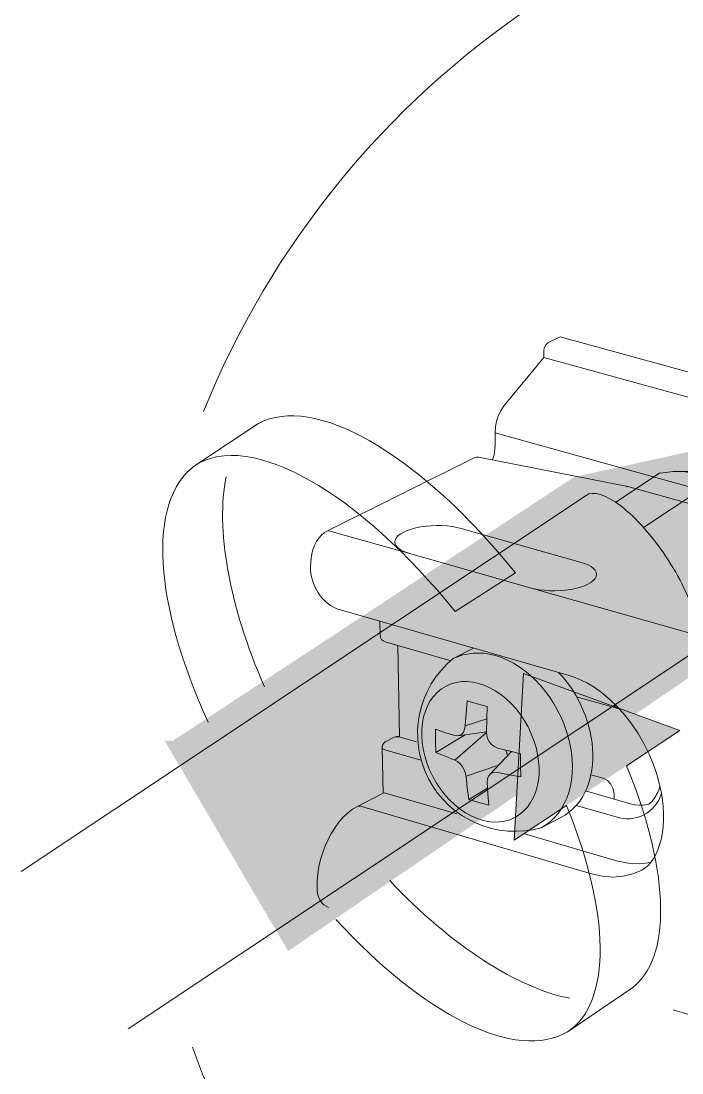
# Model space of a CAD drawing. Header units: metres. Extents: x -11.5 to 7.4, y -3.8 to 5.9.
# Drawn here: x 4.1968 to 4.2522, y -0.8632 to -0.775 of the extents above; entities that cross this region are included whole.
import ezdxf

# ---------------------------------------------------------------- set-up
doc = ezdxf.new("R2010")
doc.units = ezdxf.units.M
doc.header["$MEASUREMENT"] = 0
for name, color, linetype, lineweight in [('PDF15_Geometry_Num_Penna__1_Num_Penna__255', 255, 'Continuous', 18), ('PDF15_Geometry_Num_Penna__7_Num_Penna__7', 7, 'Continuous', 18), ('PDF15_Solid Fills_Num_Penna__7_Num_Penna__7', 7, 'Continuous', 18)]:
    doc.layers.add(name, color=color, linetype=linetype, lineweight=lineweight)

msp = doc.modelspace()

# ---------------------------------------------------------------- hatches: boundary and pattern name
at = {"layer": 'PDF15_Geometry_Num_Penna__1_Num_Penna__255', "linetype": 'Continuous', "lineweight": 18}
msp.add_hatch(color=255, dxfattribs=at).paths.add_polyline_path([(4.209530090228485, -0.8353478906914322), (4.208823699129423, -0.8353478906914322), (4.21918123540107, -0.8530027541429606), (4.254729292518421, -0.8287544975980934), (4.255435683617483, -0.8264006796053911), (4.264852184094552, -0.8202802614218596), (4.27026621117902, -0.8101573698457276), (4.26814826638809, -0.8054497338603221), (4.258966410606536, -0.8059202517576116), (4.252845992423008, -0.8110984056403057), (4.243193618744163, -0.8132175789374934)])
at = {"layer": 'PDF15_Geometry_Num_Penna__7_Num_Penna__7', "linetype": 'Continuous', "lineweight": 18}
for points in [[(4.238947901083783, -0.8297051157414925), (4.238166571131355, -0.8436842884653784), (4.252059748429398, -0.8344852336206321)], [(4.248279634657413, -0.8559214393136623), (4.242601478727208, -0.8598108901304142), (4.248035161911824, -0.8561044867462888)]]:
    msp.add_hatch(color=7, dxfattribs=at).paths.add_polyline_path(points)
at = {"layer": 'PDF15_Solid Fills_Num_Penna__7_Num_Penna__7', "linetype": 'Continuous', "lineweight": 18}
msp.add_hatch(color=7, dxfattribs=at).paths.add_polyline_path([(4.217152848716438, -0.8085195253009099), (4.216644247125112, -0.8087504844776463), (4.211340785603976, -0.8122799829604421)])

# ---------------------------------------------------------------- linework, layer by layer
at = {"layer": 'PDF15_Geometry_Num_Penna__1_Num_Penna__255', "color": 255, "linetype": 'Continuous', "lineweight": 18, "flags": 128}
for points in [[(4.217152848716438, -0.8085195253009099), (4.216644247125112, -0.8087504844776463), (4.211340785603976, -0.8122799829604421)], [(4.233204511499661, -0.8245109912774291), (4.238253672225134, -0.821259135209222)], [(4.242544967439285, -0.8407837851873134), (4.238166571131355, -0.8436842884653784), (4.238947901112232, -0.8297051157414925), (4.252059748417095, -0.8344852335961939), (4.24758798563346, -0.837443476668442)], [(4.248279634657413, -0.8559214393136623), (4.248035161911824, -0.8561044867462888), (4.242601478727208, -0.8598108901304142)]]:
    msp.add_lwpolyline(points, dxfattribs=at)
at = {"layer": 'PDF15_Geometry_Num_Penna__1_Num_Penna__255', "color": 255, "linetype": 'Continuous', "lineweight": 18}
for points in [[(4.238253672225134, -0.821259135209222), (4.230660275036776, -0.8117971800005606), (4.222023876034324, -0.8064679198479814), (4.21715284871644, -0.8085195253009116)], [(4.238253672225134, -0.821259135209222), (4.230660275036776, -0.8117971800005606), (4.222023876034324, -0.8064679198479814), (4.21715284871644, -0.8085195253009116)], [(4.211340785603976, -0.8122799829604421), (4.215990681795198, -0.809185375693418), (4.225183594133089, -0.8145600905775892), (4.233204511499668, -0.8245109912774264)], [(4.211340785603976, -0.8122799829604421), (4.215990681795198, -0.809185375693418), (4.225183594133089, -0.8145600905775892), (4.233204511499668, -0.8245109912774264)], [(4.24758798563346, -0.837443476668442), (4.250984805440257, -0.8457444934621225), (4.251535176244397, -0.8530848183610784), (4.248279634657409, -0.855921439313664)], [(4.24758798563346, -0.837443476668442), (4.250984805440257, -0.8457444934621225), (4.251535176244397, -0.8530848183610784), (4.248279634657409, -0.855921439313664)], [(4.242601478727208, -0.8598108901304142), (4.246436875268554, -0.8572580541237151), (4.246160461360228, -0.8496646569353556), (4.242544967439288, -0.8407837851873152)], [(4.242601478727208, -0.8598108901304142), (4.246436875268554, -0.8572580541237151), (4.246160461360228, -0.8496646569353556), (4.242544967439288, -0.8407837851873152)]]:
    msp.add_open_spline(points, degree=3, dxfattribs=at)
at = {"layer": 'PDF15_Geometry_Num_Penna__7_Num_Penna__7', "color": 7, "linetype": 'Continuous', "lineweight": 18, "flags": 128}
for points in [[(4.256346498158079, -0.905950636812423, 0.08560566081975053), (4.281302374308273, -0.9102270671008341, 0.4142213165624555), (4.355905873913105, -0.8356223389897446, 0.4142157871664482), (4.281302374308272, -0.7610200678911738, 0.3058155444465995), (4.212096931206538, -0.8077119052860855)], [(4.235049236498536, -0.8115917737540155), (4.235104519280201, -0.8115659751225719), (4.235161030568126, -0.8115561470724986, 0.1526109228529379), (4.234797024163511, -0.811611061302286), (4.222443165220604, -0.8177707916861117), (4.222228176625235, -0.817889956793258), (4.22197756134835, -0.8181037168823657), (4.22175274470291, -0.8183580176780278), (4.221557412207691, -0.8186454881426908), (4.22139893490025, -0.8189624427575737), (4.221269941743028, -0.8193064245101622), (4.221166747217252, -0.8196614628190808), (4.221111464435587, -0.820043528265705), (4.221091808335439, -0.8204071661184393, 0.3220877746216799), (4.223272161244337, -0.8242921943126573), (4.22688642665902, -0.8253265965829382), (4.226914682302983, -0.8265170191481408, 0.3488220074235371), (4.227325617646697, -0.8270490852090173), (4.232747015768718, -0.8286043741332136)], [(4.252879039241382, -0.8128621720766951, 0.03937365376144608), (4.252505573338572, -0.8127835476760978, 0.03681999998069634), (4.251939231953063, -0.8127503780070979)], [(4.236576392629395, -0.8281963872045219), (4.235635356834818, -0.8280084257468578), (4.234712748634129, -0.8279899981529688), (4.233846651721365, -0.8281411044228557), (4.233035837590267, -0.8284482309876662, 0.8103098256711951), (4.24041510613764, -0.8426540631163801), (4.242120272825463, -0.8417621675721714)], [(4.243368066632973, -0.8407735885853622), (4.24670468963307, -0.8417428800239017, 0.4285655854172003), (4.250514778945474, -0.8397754272497302)]]:
    msp.add_lwpolyline(points, format="xyb", dxfattribs=at)
for points in [[(4.242008724457127, -0.8014552457584054), (4.240973093680589, -0.8019675328685079)], [(4.263744808552474, -0.807418783692631), (4.263726380958587, -0.807418783692631), (4.263707953364698, -0.807410184148817), (4.242008847307751, -0.8014556143102833)], [(4.240973462232466, -0.8019676557191344), (4.240806385381209, -0.8021187619890204), (4.24067616371773, -0.8023779768097201), (4.240639308529952, -0.8026568477305673)], [(4.240638448575572, -0.8026559877761859), (4.240648276625643, -0.8031817884551407), (4.237321481675624, -0.8072149745042232)], [(4.263762621893232, -0.8095132640140079), (4.263605373092052, -0.8094948364201198), (4.263428468190721, -0.809459209738602), (4.240648276625643, -0.8031815427538893)], [(4.236547645582931, -0.809513878267138), (4.236575901226892, -0.8090224757634417), (4.236679095752667, -0.808527387740968), (4.236837573060109, -0.80804089926231), (4.237059932693032, -0.8075974085027244), (4.237321604526249, -0.8072153430561011)], [(4.217152848716438, -0.8085195253009099), (4.216644247125112, -0.8087504844776463), (4.211340785603976, -0.8122799829604421)], [(4.236343713543894, -0.8117884576061201), (4.23646533566356, -0.8113584804153859), (4.236539046039116, -0.8109113041370231), (4.236567301683079, -0.8104837839588077), (4.236547645582931, -0.8095132640140079)], [(4.264742109933726, -0.8173575221805027), (4.236547891284179, -0.8095135097152601)], [(4.235161276269379, -0.8115557785206198), (4.247682212063545, -0.814006648507803), (4.24769204011362, -0.814015248051617)], [(4.250349176301729, -0.8129089781651722), (4.246690684661711, -0.8153438775709843)], [(4.25276417390614, -0.8127207710062567), (4.251802253505156, -0.8127465696377003)], [(4.247552604653196, -0.8140342898986352), (4.247616486978675, -0.8140072627609323), (4.247681597810415, -0.8140072627609323)], [(4.247691917262996, -0.814015248051617), (4.264015079929509, -0.8185619497170622), (4.264080190761248, -0.8185889768547652), (4.264136702049173, -0.8186368885988768)], [(4.253557174696478, -0.8144469451511132), (4.249015387056073, -0.8174678420425838)], [(4.244191042976039, -0.8147686909404088), (4.196771929875657, -0.846336387777824)], [(4.222442673818099, -0.8177707916861117), (4.222564295937763, -0.8177314794858166), (4.22269328909498, -0.8177511355859641)], [(4.22269341194561, -0.8177510127353385), (4.229475995002868, -0.81966993951227)], [(4.233706724858436, -0.8175478178000599), (4.243704308796127, -0.8203696966775329)], [(4.229476609255999, -0.8196694481097664), (4.239484021243763, -0.8225109830873869)], [(4.233204511499661, -0.8245109912774291), (4.238253672225134, -0.821259135209222)], [(4.239483406990635, -0.8225114744898914), (4.337246706594645, -0.8502290327108497)], [(4.242781332043563, -0.8298712097877425), (4.226886918061522, -0.8253269651348161)], [(4.228526359664478, -0.8350244249933736), (4.228396138000997, -0.8273573174294606)], [(4.234750463776287, -0.8275719374729498), (4.23303546903839, -0.8284478624357874)], [(4.205772580983975, -0.8595298078982996), (4.25304181632073, -0.8280640770804002)], [(4.242544967439285, -0.8407837851873134), (4.238166571131355, -0.8436842884653784), (4.238947901112232, -0.8297051157414925), (4.252059748417095, -0.8344852335961939), (4.24758798563346, -0.837443476668442)], [(4.246992405798983, -0.8327067250846918), (4.246853584591689, -0.8325457907647325), (4.246219675361921, -0.8319229380912985), (4.245585766132155, -0.8313823953372328), (4.244943257358569, -0.8309167914649809), (4.244309348128803, -0.8305236694620248), (4.243778633424814, -0.8302546265912509), (4.243266346314709, -0.8300310384520699), (4.24278108634231, -0.8298713326383682)], [(4.234219503371044, -0.8320047566081632), (4.234117537351528, -0.8330588149785907), (4.234042598469713, -0.834103045298944), (4.233995915231862, -0.834390515763606), (4.233892720706089, -0.8346337600029363), (4.233753899498794, -0.8347922373103778), (4.23359542219135, -0.8348942033298945), (4.233380433595983, -0.8349494861115598), (4.233138417862914, -0.8349126309237827)], [(4.234219011968543, -0.8320048794587898), (4.235049482199786, -0.8322481236981183), (4.235895923012404, -0.8324913679374486)], [(4.24338686277874, -0.8316631090174686), (4.246778768560501, -0.8326299434434903), (4.246675574034724, -0.8325648326117507), (4.246610463202984, -0.8324456675046044), (4.246583436065283, -0.8322773621470887)], [(4.235896168713655, -0.8324913679374486), (4.235849485475804, -0.8335515688391713), (4.23582122983184, -0.8346142267534145)], [(4.247001988147804, -0.8327067250846918), (4.246778400008624, -0.8326305576966195)], [(4.250383943028867, -0.8391713707220623), (4.250356915891162, -0.8390190359459169), (4.250113671651832, -0.8381553960456714), (4.249815144630835, -0.8372782425765743), (4.249452735284361, -0.8364330302702179), (4.249032586143702, -0.8355767614075278), (4.24854855467756, -0.8347438341637634), (4.248026439517384, -0.8339612756766277), (4.247457641119357, -0.8332278574398622), (4.246992037247106, -0.8327069707859449)], [(4.235849485475804, -0.8335056227050757), (4.234042352768464, -0.8341026767470661)], [(4.22738065472711, -0.8354155813863153), (4.228088274332434, -0.8350630000899137)], [(4.229970837324091, -0.8354413800177598), (4.228507686369337, -0.835015088345803)], [(4.231554504742878, -0.834382653323547), (4.232328463686196, -0.8346529247005794), (4.233138049311037, -0.8349133680275385)], [(4.231591605631907, -0.8363297128938161), (4.231554750444127, -0.8353604214552757), (4.231554750444127, -0.8343825304729213)], [(4.234042598469713, -0.8348590680508812), (4.231591728482531, -0.8363295900431895)], [(4.235821844084969, -0.834671843696972), (4.233165813552494, -0.8369716074142683)], [(4.233445175875845, -0.8349429750283859), (4.235822335487475, -0.834595307757021)], [(4.235821352682468, -0.83461373535091), (4.235849608326429, -0.8349319184720532), (4.235942974802132, -0.8352206174429746), (4.236081796009428, -0.8354614046697852), (4.236259929417015, -0.8356677937213375), (4.23649211710001, -0.8358422416101501), (4.236762388477045, -0.8359675492485916), (4.237704652777881, -0.8362071079691429), (4.238672715710161, -0.836440524158399)], [(4.227071808253537, -0.8359266399901593), (4.227138147591537, -0.8360298345159354), (4.227296624898978, -0.8361060019040076), (4.230334720878078, -0.8369917549169195)], [(4.227148467044115, -0.8397486458132786), (4.227072299656044, -0.8359267628407858), (4.227072299656044, -0.8359107922594147), (4.227072299656044, -0.8358911361592671), (4.227082127706115, -0.8358837651217117), (4.227082127706115, -0.835872708565379), (4.227082127706115, -0.83585428097149), (4.227082127706115, -0.8358432244151572), (4.227082127706115, -0.8358260253275276), (4.227091955756189, -0.8358161972774534), (4.227091955756189, -0.8357989981898237), (4.227091955756189, -0.8357805705959356), (4.227100555300003, -0.8357695140396029), (4.227100555300003, -0.8357510864457138), (4.227110383350077, -0.8357424869018999), (4.227110383350077, -0.8357228308017515), (4.227118982893892, -0.8357142312579366), (4.227118982893892, -0.8356958036640485), (4.227130039450229, -0.8356958036640485), (4.227130039450229, -0.8356847471077158), (4.227138638994042, -0.8356675480200861), (4.227148467044115, -0.8356491204261971), (4.22715583808167, -0.8356392923761229), (4.227166894638005, -0.8356220932884932), (4.227166894638005, -0.8356110367321605), (4.22717549418182, -0.8355999801758269), (4.227185322231891, -0.8355938376445309), (4.227193921775706, -0.8355766385569012), (4.227203749825781, -0.8355643534943091), (4.227212349369596, -0.8355569824567537), (4.227222177419668, -0.8355471544066804), (4.227230776963482, -0.835537326356607), (4.227241833519816, -0.835527498306532), (4.227250433063631, -0.8355188987627171), (4.227259032607446, -0.8355090707126438), (4.227268860657521, -0.8354992426625696), (4.227277460201336, -0.8354906431187548), (4.227287288251407, -0.8354808150686814), (4.227297116301484, -0.835473444031126), (4.227305715845299, -0.835461158968533), (4.227314315389112, -0.8354537879309776), (4.227325371945446, -0.8354537879309776), (4.22733397148926, -0.8354415028683855), (4.227352399083147, -0.8354353603370885), (4.227362227133224, -0.8354255322870161), (4.22738065472711, -0.8354157042369419)], [(4.231591974183782, -0.8363303271469453), (4.232365933127106, -0.8366558813056431), (4.233165690701869, -0.8369716074142683), (4.23340770643494, -0.8370932295339335), (4.233632523080379, -0.837278733979077), (4.233799599931634, -0.837493722574445), (4.23393964964519, -0.8377283672699587), (4.234051443714781, -0.838004781178288), (4.234116554546521, -0.8383131362493579)], [(4.236082164561303, -0.8382013421797669), (4.237927380962681, -0.8362639878089455)], [(4.237452194741605, -0.8361426113905335), (4.237535733167237, -0.8363747990735302), (4.237600843998974, -0.8366082152627854)], [(4.238672347158282, -0.8364401556065211), (4.238682175208359, -0.8374217321076536), (4.238700602802245, -0.8383885665336743)], [(4.236846418305175, -0.8373999875468652), (4.234116677397147, -0.83831276769748)], [(4.234349725034525, -0.8402697781684481), (4.234219503371044, -0.8393004867299085), (4.234117537351528, -0.8383127676974791)], [(4.23870109420475, -0.8383890579361788), (4.237731802766211, -0.8382207525786622), (4.236790766971632, -0.8380241915771851), (4.236521724100859, -0.8379947074269625), (4.236296907455419, -0.8380524472211466), (4.236128602097903, -0.838163012784479), (4.235998380434424, -0.8383239471044392), (4.23590624246498, -0.8385463067373609), (4.235886586364833, -0.8388251776582081), (4.235943097652756, -0.8398055256530803), (4.236026636078387, -0.8407563894977326)], [(4.245623481274311, -0.8385013434082724), (4.244598907054106, -0.8382015878810192)], [(4.246546089475, -0.8398137566450181), (4.246471150593187, -0.8393948360106185), (4.246275818097969, -0.8389931144638467), (4.245977291076972, -0.8386773883552223), (4.245623481274311, -0.8385017119601503)], [(4.235915456261923, -0.8393297251788772), (4.234350339287655, -0.8402695324671958)], [(4.249461334828176, -0.8406614259638943), (4.249723006661396, -0.8404280097746382), (4.249965022394463, -0.8401208832098277), (4.250160354889681, -0.8397855010010558), (4.250318832197127, -0.8394034355544324), (4.250383943028867, -0.8391712478714357)], [(4.221613677794364, -0.8477151403525687), (4.221623505844436, -0.8471266858543922), (4.221678788626104, -0.8465222607748473), (4.221772155101805, -0.8459178356953023), (4.221910976309099, -0.8453306097033844), (4.222089109716688, -0.8447421552052088), (4.222302869805796, -0.8441758138196995), (4.222546114045127, -0.8436352710656347), (4.222824984965973, -0.8431106988929384), (4.223123511986969, -0.842637723983132), (4.223449066145667, -0.8421893191985097), (4.223802875948326, -0.8417789981079231), (4.224176341851138, -0.8414239597990045), (4.224585434435465, -0.8411070051841198), (4.225005583576124, -0.8408576184134944), (4.227148098492238, -0.83974950576766)], [(4.227167140339256, -0.8397400462694646), (4.227242079221069, -0.8397302182193904), (4.227362472834475, -0.8397584738633528)], [(4.227362595685101, -0.8397584738633528), (4.233342964155078, -0.8414980387264359)], [(4.236027004630264, -0.8407566351989848), (4.235179335311388, -0.8405232190097287), (4.234350093586402, -0.840270146720326)], [(4.244150993671989, -0.8395518391105483), (4.247906537306482, -0.8406415241624936), (4.248278774703032, -0.8407262910943816), (4.248642412555768, -0.8407631462821588), (4.248987622814616, -0.8407570037508627), (4.24928492132935, -0.8407078635004925), (4.249461826230682, -0.8406611802626411)], [(4.246554443317564, -0.8402511048733077), (4.246545843773749, -0.8398137566450181)], [(4.225005215024243, -0.8408574955628687), (4.225117009093836, -0.8408304684251648), (4.22525583030113, -0.8408402964752391)], [(4.225255953151756, -0.8408407878777426), (4.244654066985145, -0.8465324573767985)], [(4.239008220769559, -0.8431592248901794), (4.246750267215287, -0.845423361925957)], [(4.246750021514035, -0.8454229933740791), (4.247729141002649, -0.8456269254131135), (4.248688604391115, -0.8456822081947788), (4.249611212591804, -0.8455802421752621)], [(4.248866369246826, -0.846205797562467), (4.24810223835358, -0.8465325802274251), (4.247291424222482, -0.8467279127226437), (4.246433926853532, -0.8467917950481247), (4.245558001890695, -0.8467279127226437), (4.244653821283894, -0.8465325802274251)], [(4.222582969232903, -0.8493371371666427), (4.222376580181351, -0.8492413136784212), (4.222191075736204, -0.8491221485712757), (4.222022770378691, -0.8489624427575739), (4.221892548715212, -0.8487855378562434), (4.221772155101805, -0.8485435221231734), (4.221687388169917, -0.8482830787962152), (4.221632105388252, -0.8480128074191811), (4.221613677794364, -0.8477155089044466)], [(4.248279634657413, -0.8559214393136623), (4.248035161911824, -0.8561044867462888), (4.242601478727208, -0.8598108901304142)], [(4.336212672876245, -0.8830633195015416), (4.251502252276651, -0.8579207103999478)]]:
    msp.add_lwpolyline(points, dxfattribs=at)
msp.add_lwpolyline([(4.228507440668077, -0.8350149654952048, 0.2078423694514791), (4.228088520033685, -0.835062877239289), (4.228200314103274, -0.8350247935452515), (4.228340363816828, -0.8350438353922698), (4.228423902242458, -0.8350155797483065)], format="xyb", close=True, dxfattribs=at)
at = {"layer": 'PDF15_Geometry_Num_Penna__7_Num_Penna__7', "color": 7, "linetype": 'Continuous', "lineweight": 18}
msp.add_arc((4.280983258704897, -0.8357230922281786), 0.07428890696796131, 199.952126657148, 211.8583066794302, dxfattribs=at)
for centre, major_axis, ratio, start_param, end_param in [((4.248384825705246, -0.8205760054890687), (-0.00418177202374892, 0.005816160522845282), 0.3415801622099999, 4.584128482998628, 6.289093509196459), ((4.231533127856165, -0.8185919276987335), (0.003389241447842472, 8.63620177322666e-05), 0.3831098956620572, 0.8648339096396686, 4.050781316794398), ((4.249016246205692, -0.8217274693989927), (-0.004034334738642899, 0.006330588457102438), 0.3420070013095381, 3.137343719063788, 4.783264436081099), ((4.241636028282837, -0.821452010197083), (0.003432934553273093, 7.024280740308697e-05), 0.3820067621042997, 4.026777401618409, 7.199434939715804), ((4.236700399872484, -0.8355594830520792), (-0.003713536225305347, 0.007094817967036038), 0.7243084527184641, 3.141895804215419, 5.676985091272824), ((4.238579689116685, -0.8347346394431003), (-0.003466294327937546, 0.007064960453794011), 0.7235018769746775, 3.156203085406863, 5.121959965979743), ((4.247403796244846, -0.8405454084640995), (-0.000922348481998903, 0.005838775504690919), 0.5403678927562678, 3.318275578757964, 4.863909445108873)]:
    msp.add_ellipse(centre, major_axis=major_axis, ratio=ratio, start_param=start_param, end_param=end_param, dxfattribs=at)
msp.add_ellipse((4.235323652079639, -0.8362787131595191), major_axis=(-0.0028807995497111, 0.005514130575847266), ratio=0.7244649613261486, dxfattribs=at)
for points in [[(4.238253672225134, -0.821259135209222), (4.230660275036776, -0.8117971800005606), (4.222023876034324, -0.8064679198479814), (4.21715284871644, -0.8085195253009116)], [(4.211340785603976, -0.8122799829604421), (4.215990681795198, -0.809185375693418), (4.225183594133089, -0.8145600905775892), (4.233204511499668, -0.8245109912774264)], [(4.212475433985011, -0.833779333899634), (4.207963130494823, -0.8239955100510521), (4.207284995039721, -0.8152731156104522), (4.211340294201474, -0.8122804743629448)], [(4.25131269376085, -0.8127823191698447), (4.250998196158484, -0.8128081178012891), (4.25067755602482, -0.8128572580516602), (4.250349544853599, -0.8129088553145483)], [(4.251939231953063, -0.8127503780071041), (4.251736528420286, -0.8127405499570299), (4.251526453849959, -0.8127577490446605), (4.251312693760854, -0.8127823191698464)], [(4.217207025842473, -0.8308398869731528), (4.214173843888409, -0.8239467383525598), (4.213093986886538, -0.8174847954289595), (4.213988339443265, -0.8132046796217702)], [(4.24758798563346, -0.837443476668442), (4.250984805440257, -0.8457444934621225), (4.251535176244397, -0.8530848183610784), (4.248279634657409, -0.855921439313664)], [(4.242601478727208, -0.8598108901304142), (4.246436875268554, -0.8572580541237151), (4.246160461360228, -0.8496646569353556), (4.242544967439288, -0.8407837851873152)], [(4.227708174495826, -0.8470917962766302), (4.232923183566296, -0.8526053323680971), (4.238509201527059, -0.856134830850892), (4.242826172522019, -0.8569653010821385)], [(4.223188868519962, -0.8503400896766857), (4.230494795243656, -0.8583327513992973), (4.238319151608753, -0.8623585664108235), (4.242659464222646, -0.8597651896975691)]]:
    msp.add_open_spline(points, degree=3, dxfattribs=at)

doc.saveas('drawing.dxf')
